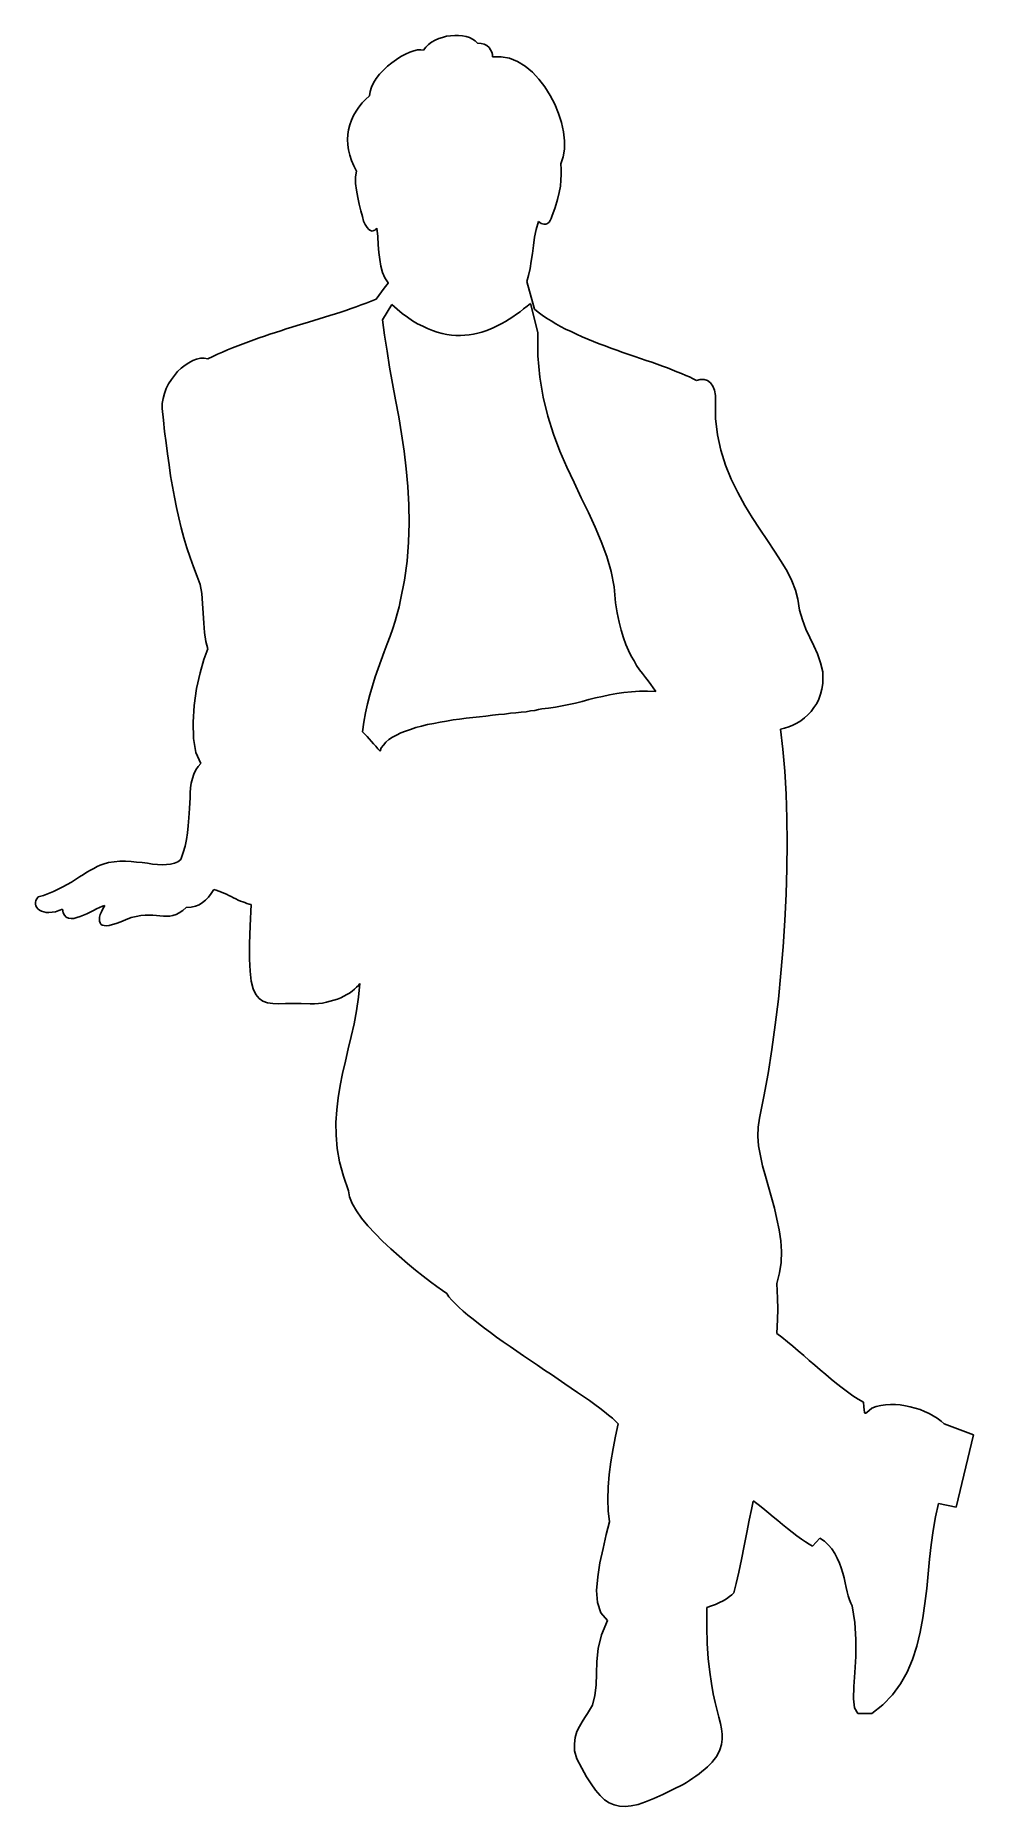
# Model space of a CAD drawing. Header units: millimetres. Extents: x -1624.82 to -1623.9, y 1824.11 to 1825.86.
import ezdxf

# ---------------------------------------------------------------- set-up
doc = ezdxf.new("R2010")
doc.units = ezdxf.units.MM
doc.header["$LTSCALE"] = 10
doc.layers.add('Humanos', color=2, linetype='Continuous')

msp = doc.modelspace()

# ---------------------------------------------------------------- linework, layer by layer
at = {"layer": 'Humanos'}
for p, q in [((-1624.4381, 1825.8445), (-1624.4404, 1825.8417)), ((-1624.4354, 1825.847), (-1624.4381, 1825.8445)), ((-1624.4324, 1825.8493), (-1624.4354, 1825.847)), ((-1624.429, 1825.8513), (-1624.4324, 1825.8493)), ((-1624.4253, 1825.8529), (-1624.429, 1825.8513)), ((-1624.4215, 1825.8541), (-1624.4253, 1825.8529)), ((-1624.4176, 1825.8552), (-1624.4215, 1825.8541)), ((-1624.4137, 1825.8557), (-1624.4176, 1825.8552)), ((-1624.4096, 1825.8561), (-1624.4137, 1825.8557)), ((-1624.4057, 1825.8561), (-1624.4096, 1825.8561)), ((-1624.4019, 1825.8557), (-1624.4057, 1825.8561)), ((-1624.3984, 1825.855), (-1624.4019, 1825.8557)), ((-1624.395, 1825.8539), (-1624.3984, 1825.855)), ((-1624.392, 1825.8525), (-1624.395, 1825.8539)), ((-1624.3893, 1825.8506), (-1624.392, 1825.8525)), ((-1624.387, 1825.8484), (-1624.3893, 1825.8506)), ((-1624.3836, 1825.8482), (-1624.387, 1825.8484)), ((-1624.3806, 1825.8475), (-1624.3836, 1825.8482)), ((-1624.3781, 1825.8461), (-1624.3806, 1825.8475)), ((-1624.3758, 1825.8441), (-1624.3781, 1825.8461)), ((-1624.3742, 1825.8418), (-1624.3758, 1825.8441)), ((-1624.4716, 1825.8292), (-1624.4758, 1825.8256)), ((-1624.4671, 1825.8324), (-1624.4716, 1825.8292)), ((-1624.4627, 1825.8352), (-1624.4671, 1825.8324)), ((-1624.4582, 1825.8376), (-1624.4627, 1825.8352)), ((-1624.4539, 1825.8395), (-1624.4582, 1825.8376)), ((-1624.4498, 1825.8409), (-1624.4539, 1825.8395)), ((-1624.4463, 1825.8418), (-1624.4498, 1825.8409)), ((-1624.4431, 1825.842), (-1624.4463, 1825.8418)), ((-1624.4404, 1825.8417), (-1624.4431, 1825.842)), ((-1624.3729, 1825.8395), (-1624.3742, 1825.8418)), ((-1624.3724, 1825.8372), (-1624.3729, 1825.8395)), ((-1624.3724, 1825.8349), (-1624.3724, 1825.8372)), ((-1624.3638, 1825.8351), (-1624.3724, 1825.8349)), ((-1624.3555, 1825.8335), (-1624.3638, 1825.8351)), ((-1624.3476, 1825.8303), (-1624.3555, 1825.8335)), ((-1624.3401, 1825.8258), (-1624.3476, 1825.8303)), ((-1624.4895, 1825.8094), (-1624.4917, 1825.8051)), ((-1624.4869, 1825.8137), (-1624.4895, 1825.8094)), ((-1624.4837, 1825.818), (-1624.4869, 1825.8137)), ((-1624.4799, 1825.8219), (-1624.4837, 1825.818)), ((-1624.4758, 1825.8256), (-1624.4799, 1825.8219)), ((-1624.333, 1825.8199), (-1624.3401, 1825.8258)), ((-1624.3266, 1825.813), (-1624.333, 1825.8199)), ((-1624.3207, 1825.8053), (-1624.3266, 1825.813)), ((-1624.4974, 1825.793), (-1624.5009, 1825.7895)), ((-1624.4935, 1825.7966), (-1624.4974, 1825.793)), ((-1624.4929, 1825.8009), (-1624.4935, 1825.7966)), ((-1624.4917, 1825.8051), (-1624.4929, 1825.8009)), ((-1624.3154, 1825.797), (-1624.3207, 1825.8053)), ((-1624.3109, 1825.7882), (-1624.3154, 1825.797)), ((-1624.5093, 1825.777), (-1624.5113, 1825.7726)), ((-1624.5068, 1825.7813), (-1624.5093, 1825.777)), ((-1624.504, 1825.7854), (-1624.5068, 1825.7813)), ((-1624.5009, 1825.7895), (-1624.504, 1825.7854)), ((-1624.3072, 1825.7791), (-1624.3109, 1825.7882)), ((-1624.3044, 1825.7701), (-1624.3072, 1825.7791)), ((-1624.5148, 1825.7583), (-1624.5152, 1825.7533)), ((-1624.5141, 1825.7631), (-1624.5148, 1825.7583)), ((-1624.5129, 1825.7679), (-1624.5141, 1825.7631)), ((-1624.5113, 1825.7726), (-1624.5129, 1825.7679)), ((-1624.3024, 1825.761), (-1624.3044, 1825.7701)), ((-1624.3015, 1825.7523), (-1624.3024, 1825.761)), ((-1624.5152, 1825.7533), (-1624.5148, 1825.7483)), ((-1624.5148, 1825.7483), (-1624.5143, 1825.7432)), ((-1624.5143, 1825.7432), (-1624.513, 1825.738)), ((-1624.3026, 1825.7364), (-1624.3015, 1825.7439)), ((-1624.3015, 1825.7439), (-1624.3015, 1825.7523)), ((-1624.513, 1825.738), (-1624.5113, 1825.7327)), ((-1624.5113, 1825.7327), (-1624.5091, 1825.7275)), ((-1624.5091, 1825.7275), (-1624.5063, 1825.7222)), ((-1624.5063, 1825.7222), (-1624.5072, 1825.7166)), ((-1624.3049, 1825.7296), (-1624.3026, 1825.7364)), ((-1624.3047, 1825.7241), (-1624.3049, 1825.7296)), ((-1624.3047, 1825.7188), (-1624.3047, 1825.7241)), ((-1624.5072, 1825.7166), (-1624.5072, 1825.7102)), ((-1624.5072, 1825.7102), (-1624.5065, 1825.7035)), ((-1624.3065, 1825.7011), (-1624.3054, 1825.7074)), ((-1624.3054, 1825.7074), (-1624.3049, 1825.7133)), ((-1624.3049, 1825.7133), (-1624.3047, 1825.7188)), ((-1624.5065, 1825.7035), (-1624.5052, 1825.6963)), ((-1624.5052, 1825.6963), (-1624.5036, 1825.6896)), ((-1624.5036, 1825.6896), (-1624.502, 1825.6832)), ((-1624.3106, 1825.6864), (-1624.3083, 1825.6942)), ((-1624.3083, 1825.6942), (-1624.3065, 1825.7011)), ((-1624.502, 1825.6832), (-1624.5006, 1825.6775)), ((-1624.5006, 1825.6775), (-1624.4993, 1825.673)), ((-1624.4993, 1825.673), (-1624.4977, 1825.6695)), ((-1624.4977, 1825.6695), (-1624.4959, 1825.6668)), ((-1624.3293, 1825.6648), (-1624.3271, 1825.6725)), ((-1624.3271, 1825.6725), (-1624.3243, 1825.6707)), ((-1624.3243, 1825.6707), (-1624.3218, 1825.67)), ((-1624.3218, 1825.67), (-1624.3198, 1825.67)), ((-1624.3198, 1825.67), (-1624.3181, 1825.6707)), ((-1624.3181, 1825.6707), (-1624.3166, 1825.6719)), ((-1624.3166, 1825.6719), (-1624.3156, 1825.6736)), ((-1624.3156, 1825.6736), (-1624.3147, 1825.6755)), ((-1624.3147, 1825.6755), (-1624.314, 1825.6776)), ((-1624.314, 1825.6776), (-1624.3106, 1825.6864)), ((-1624.4959, 1825.6668), (-1624.4942, 1825.6648)), ((-1624.4942, 1825.6648), (-1624.4926, 1825.6638)), ((-1624.4926, 1825.6638), (-1624.4908, 1825.6632)), ((-1624.4908, 1825.6632), (-1624.4892, 1825.6636)), ((-1624.4892, 1825.6636), (-1624.4876, 1825.6645)), ((-1624.4876, 1825.6645), (-1624.4862, 1825.6661)), ((-1624.4862, 1825.6661), (-1624.4854, 1825.6577)), ((-1624.4854, 1825.6577), (-1624.4849, 1825.6497)), ((-1624.3321, 1825.649), (-1624.3309, 1825.657)), ((-1624.3309, 1825.657), (-1624.3293, 1825.6648)), ((-1624.4849, 1825.6497), (-1624.4844, 1825.6422)), ((-1624.4844, 1825.6422), (-1624.4835, 1825.6351)), ((-1624.4835, 1825.6351), (-1624.4824, 1825.6285)), ((-1624.3341, 1825.6335), (-1624.333, 1825.6411)), ((-1624.333, 1825.6411), (-1624.3321, 1825.649)), ((-1624.4824, 1825.6285), (-1624.4808, 1825.6224)), ((-1624.4808, 1825.6224), (-1624.4785, 1825.6171)), ((-1624.4785, 1825.6171), (-1624.4753, 1825.6121)), ((-1624.3385, 1825.6134), (-1624.3368, 1825.6194)), ((-1624.3368, 1825.6194), (-1624.3353, 1825.6262)), ((-1624.3353, 1825.6262), (-1624.3341, 1825.6335)), ((-1624.4792, 1825.6068), (-1624.487, 1825.5959)), ((-1624.4753, 1825.6119), (-1624.4792, 1825.6068)), ((-1624.4753, 1825.6121), (-1624.4753, 1825.6119)), ((-1624.3309, 1825.5861), (-1624.3385, 1825.6134)), ((-1624.5219, 1825.5833), (-1624.5271, 1825.5817)), ((-1624.5168, 1825.585), (-1624.5219, 1825.5833)), ((-1624.5116, 1825.5868), (-1624.5168, 1825.585)), ((-1624.5066, 1825.5886), (-1624.5116, 1825.5868)), ((-1624.5017, 1825.5904), (-1624.5066, 1825.5886)), ((-1624.4967, 1825.5922), (-1624.5017, 1825.5904)), ((-1624.4919, 1825.5939), (-1624.4967, 1825.5922)), ((-1624.487, 1825.5959), (-1624.4919, 1825.5939)), ((-1624.4717, 1825.5908), (-1624.4806, 1825.5757)), ((-1624.4664, 1825.5862), (-1624.4717, 1825.5908)), ((-1624.4612, 1825.5819), (-1624.4664, 1825.5862)), ((-1624.4562, 1825.5782), (-1624.4612, 1825.5819)), ((-1624.3451, 1825.5837), (-1624.3487, 1825.5812)), ((-1624.3417, 1825.5864), (-1624.3451, 1825.5837)), ((-1624.3383, 1825.5891), (-1624.3417, 1825.5864)), ((-1624.335, 1825.5919), (-1624.3383, 1825.5891)), ((-1624.3278, 1825.5631), (-1624.335, 1825.5919)), ((-1624.3273, 1825.5831), (-1624.3309, 1825.5861)), ((-1624.3234, 1825.5802), (-1624.3273, 1825.5831)), ((-1624.5809, 1825.5649), (-1624.5862, 1825.5631)), ((-1624.5756, 1825.5667), (-1624.5809, 1825.5649)), ((-1624.57, 1825.5683), (-1624.5756, 1825.5667)), ((-1624.5647, 1825.5701), (-1624.57, 1825.5683)), ((-1624.5592, 1825.5717), (-1624.5647, 1825.5701)), ((-1624.5538, 1825.5733), (-1624.5592, 1825.5717)), ((-1624.5485, 1825.5749), (-1624.5538, 1825.5733)), ((-1624.5431, 1825.5767), (-1624.5485, 1825.5749)), ((-1624.5378, 1825.5783), (-1624.5431, 1825.5767)), ((-1624.5325, 1825.5799), (-1624.5378, 1825.5783)), ((-1624.5271, 1825.5817), (-1624.5325, 1825.5799)), ((-1624.4806, 1825.5757), (-1624.4787, 1825.5604)), ((-1624.4511, 1825.5748), (-1624.4562, 1825.5782)), ((-1624.4461, 1825.5718), (-1624.4511, 1825.5748)), ((-1624.4411, 1825.5693), (-1624.4461, 1825.5718)), ((-1624.4363, 1825.567), (-1624.4411, 1825.5693)), ((-1624.4315, 1825.565), (-1624.4363, 1825.567)), ((-1624.4268, 1825.5634), (-1624.4315, 1825.565)), ((-1624.3788, 1825.5648), (-1624.3829, 1825.5636)), ((-1624.3748, 1825.5664), (-1624.3788, 1825.5648)), ((-1624.3709, 1825.568), (-1624.3748, 1825.5664)), ((-1624.367, 1825.57), (-1624.3709, 1825.568)), ((-1624.3633, 1825.572), (-1624.367, 1825.57)), ((-1624.3595, 1825.5741), (-1624.3633, 1825.572)), ((-1624.3558, 1825.5764), (-1624.3595, 1825.5741)), ((-1624.3522, 1825.5787), (-1624.3558, 1825.5764)), ((-1624.3487, 1825.5812), (-1624.3522, 1825.5787)), ((-1624.3191, 1825.5772), (-1624.3234, 1825.5802)), ((-1624.3147, 1825.5745), (-1624.3191, 1825.5772)), ((-1624.31, 1825.5717), (-1624.3147, 1825.5745)), ((-1624.3052, 1825.5692), (-1624.31, 1825.5717)), ((-1624.3003, 1825.5665), (-1624.3052, 1825.5692)), ((-1624.2949, 1825.564), (-1624.3003, 1825.5665)), ((-1624.6284, 1825.5482), (-1624.6334, 1825.546)), ((-1624.6233, 1825.5501), (-1624.6284, 1825.5482)), ((-1624.6181, 1825.5521), (-1624.6233, 1825.5501)), ((-1624.6129, 1825.5541), (-1624.6181, 1825.5521)), ((-1624.6076, 1825.556), (-1624.6129, 1825.5541)), ((-1624.6024, 1825.5578), (-1624.6076, 1825.556)), ((-1624.5971, 1825.5596), (-1624.6024, 1825.5578)), ((-1624.5918, 1825.5614), (-1624.5971, 1825.5596)), ((-1624.5862, 1825.5631), (-1624.5918, 1825.5614)), ((-1624.4787, 1825.5604), (-1624.4763, 1825.5449)), ((-1624.422, 1825.5622), (-1624.4268, 1825.5634)), ((-1624.4174, 1825.5613), (-1624.422, 1825.5622)), ((-1624.4129, 1825.5606), (-1624.4174, 1825.5613)), ((-1624.4085, 1825.5602), (-1624.4129, 1825.5606)), ((-1624.404, 1825.5602), (-1624.4085, 1825.5602)), ((-1624.3996, 1825.5604), (-1624.404, 1825.5602)), ((-1624.3953, 1825.5609), (-1624.3996, 1825.5604)), ((-1624.3912, 1825.5615), (-1624.3953, 1825.5609)), ((-1624.3869, 1825.5625), (-1624.3912, 1825.5615)), ((-1624.3829, 1825.5636), (-1624.3869, 1825.5625)), ((-1624.3277, 1825.5403), (-1624.3278, 1825.5631)), ((-1624.2896, 1825.5615), (-1624.2949, 1825.564)), ((-1624.2841, 1825.559), (-1624.2896, 1825.5615)), ((-1624.2785, 1825.5567), (-1624.2841, 1825.559)), ((-1624.2728, 1825.5544), (-1624.2785, 1825.5567)), ((-1624.2671, 1825.5521), (-1624.2728, 1825.5544)), ((-1624.2613, 1825.55), (-1624.2671, 1825.5521)), ((-1624.2556, 1825.5478), (-1624.2613, 1825.55)), ((-1624.2497, 1825.5457), (-1624.2556, 1825.5478)), ((-1624.6753, 1825.5311), (-1624.679, 1825.5281)), ((-1624.6715, 1825.5334), (-1624.6753, 1825.5311)), ((-1624.6676, 1825.5355), (-1624.6715, 1825.5334)), ((-1624.6639, 1825.5368), (-1624.6676, 1825.5355)), ((-1624.66, 1825.5377), (-1624.6639, 1825.5368)), ((-1624.6564, 1825.5377), (-1624.66, 1825.5377)), ((-1624.6528, 1825.5371), (-1624.6564, 1825.5377)), ((-1624.648, 1825.5395), (-1624.6528, 1825.5371)), ((-1624.6432, 1825.5418), (-1624.648, 1825.5395)), ((-1624.6384, 1825.5439), (-1624.6432, 1825.5418)), ((-1624.6334, 1825.546), (-1624.6384, 1825.5439)), ((-1624.4763, 1825.5449), (-1624.4737, 1825.529)), ((-1624.3257, 1825.5191), (-1624.3277, 1825.5403)), ((-1624.2438, 1825.5436), (-1624.2497, 1825.5457)), ((-1624.2379, 1825.5416), (-1624.2438, 1825.5436)), ((-1624.2322, 1825.5395), (-1624.2379, 1825.5416)), ((-1624.2265, 1825.5375), (-1624.2322, 1825.5395)), ((-1624.221, 1825.5357), (-1624.2265, 1825.5375)), ((-1624.2155, 1825.5338), (-1624.221, 1825.5357)), ((-1624.2101, 1825.5318), (-1624.2155, 1825.5338)), ((-1624.205, 1825.53), (-1624.2101, 1825.5318)), ((-1624.2, 1825.5282), (-1624.205, 1825.53)), ((-1624.6915, 1825.5126), (-1624.6938, 1825.5079)), ((-1624.6888, 1825.5168), (-1624.6915, 1825.5126)), ((-1624.6858, 1825.5209), (-1624.6888, 1825.5168)), ((-1624.6826, 1825.5247), (-1624.6858, 1825.5209)), ((-1624.679, 1825.5281), (-1624.6826, 1825.5247)), ((-1624.4737, 1825.529), (-1624.4708, 1825.513)), ((-1624.4708, 1825.513), (-1624.4678, 1825.4968)), ((-1624.3223, 1825.4993), (-1624.3257, 1825.5191)), ((-1624.1952, 1825.5263), (-1624.2, 1825.5282)), ((-1624.1906, 1825.5245), (-1624.1952, 1825.5263)), ((-1624.1861, 1825.5227), (-1624.1906, 1825.5245)), ((-1624.182, 1825.5209), (-1624.1861, 1825.5227)), ((-1624.1781, 1825.5193), (-1624.182, 1825.5209)), ((-1624.1745, 1825.5176), (-1624.1781, 1825.5193)), ((-1624.1713, 1825.5158), (-1624.1745, 1825.5176)), ((-1624.1676, 1825.5168), (-1624.1713, 1825.5158)), ((-1624.1639, 1825.5168), (-1624.1676, 1825.5168)), ((-1624.1605, 1825.5158), (-1624.1639, 1825.5168)), ((-1624.1576, 1825.5136), (-1624.1605, 1825.5158)), ((-1624.1553, 1825.5104), (-1624.1576, 1825.5136)), ((-1624.697, 1825.4981), (-1624.6977, 1825.4932)), ((-1624.6956, 1825.5031), (-1624.697, 1825.4981)), ((-1624.6938, 1825.5079), (-1624.6956, 1825.5031)), ((-1624.4678, 1825.4968), (-1624.4648, 1825.4801)), ((-1624.3179, 1825.4806), (-1624.3223, 1825.4993)), ((-1624.1535, 1825.5063), (-1624.1553, 1825.5104)), ((-1624.1526, 1825.5012), (-1624.1535, 1825.5063)), ((-1624.1526, 1825.4953), (-1624.1526, 1825.5012)), ((-1624.1525, 1825.4784), (-1624.1526, 1825.4953)), ((-1624.6977, 1825.4932), (-1624.6979, 1825.4882)), ((-1624.6979, 1825.4882), (-1624.6966, 1825.4768)), ((-1624.4648, 1825.4801), (-1624.4621, 1825.4633)), ((-1624.3123, 1825.463), (-1624.3179, 1825.4806)), ((-1624.1507, 1825.4624), (-1624.1525, 1825.4784)), ((-1624.6966, 1825.4768), (-1624.6954, 1825.4656)), ((-1624.6954, 1825.4656), (-1624.694, 1825.4545)), ((-1624.4621, 1825.4633), (-1624.4594, 1825.4462)), ((-1624.3061, 1825.4462), (-1624.3123, 1825.463)), ((-1624.1473, 1825.447), (-1624.1507, 1825.4624)), ((-1624.694, 1825.4545), (-1624.6925, 1825.4435)), ((-1624.6925, 1825.4435), (-1624.6911, 1825.4326)), ((-1624.4594, 1825.4462), (-1624.4573, 1825.4288)), ((-1624.2992, 1825.4304), (-1624.3061, 1825.4462)), ((-1624.1427, 1825.4324), (-1624.1473, 1825.447)), ((-1624.6911, 1825.4326), (-1624.6895, 1825.4219)), ((-1624.4573, 1825.4288), (-1624.4557, 1825.4112)), ((-1624.292, 1825.4151), (-1624.2992, 1825.4304)), ((-1624.1371, 1825.4186), (-1624.1427, 1825.4324)), ((-1624.6895, 1825.4219), (-1624.6877, 1825.4114)), ((-1624.6877, 1825.4114), (-1624.6858, 1825.4009)), ((-1624.4557, 1825.4112), (-1624.4548, 1825.3932)), ((-1624.2849, 1825.4003), (-1624.292, 1825.4151)), ((-1624.1307, 1825.4054), (-1624.1371, 1825.4186)), ((-1624.6858, 1825.4009), (-1624.6838, 1825.3906)), ((-1624.6838, 1825.3906), (-1624.6815, 1825.3804)), ((-1624.4548, 1825.3932), (-1624.4544, 1825.375)), ((-1624.2778, 1825.3857), (-1624.2849, 1825.4003)), ((-1624.1238, 1825.3927), (-1624.1307, 1825.4054)), ((-1624.1165, 1825.3806), (-1624.1238, 1825.3927)), ((-1624.6815, 1825.3804), (-1624.6792, 1825.3705)), ((-1624.4544, 1825.375), (-1624.455, 1825.3565)), ((-1624.2712, 1825.3713), (-1624.2778, 1825.3857)), ((-1624.109, 1825.3692), (-1624.1165, 1825.3806)), ((-1624.6792, 1825.3705), (-1624.6765, 1825.3607)), ((-1624.6765, 1825.3607), (-1624.6735, 1825.3509)), ((-1624.455, 1825.3565), (-1624.4566, 1825.3378)), ((-1624.2652, 1825.357), (-1624.2712, 1825.3713)), ((-1624.2598, 1825.3424), (-1624.2652, 1825.357)), ((-1624.1015, 1825.3582), (-1624.109, 1825.3692)), ((-1624.0946, 1825.3477), (-1624.1015, 1825.3582)), ((-1624.6735, 1825.3509), (-1624.6703, 1825.3414)), ((-1624.6703, 1825.3414), (-1624.6669, 1825.332)), ((-1624.4566, 1825.3378), (-1624.4591, 1825.3188)), ((-1624.2555, 1825.3276), (-1624.2598, 1825.3424)), ((-1624.088, 1825.3375), (-1624.0946, 1825.3477)), ((-1624.0821, 1825.3277), (-1624.088, 1825.3375)), ((-1624.6669, 1825.332), (-1624.6632, 1825.3227)), ((-1624.6632, 1825.3227), (-1624.6605, 1825.3146)), ((-1624.2525, 1825.3125), (-1624.2555, 1825.3276)), ((-1624.0773, 1825.3183), (-1624.0821, 1825.3277)), ((-1624.6605, 1825.3146), (-1624.6589, 1825.3057)), ((-1624.6589, 1825.3057), (-1624.658, 1825.296)), ((-1624.4591, 1825.3188), (-1624.463, 1825.2995)), ((-1624.2511, 1825.2967), (-1624.2525, 1825.3125)), ((-1624.0737, 1825.309), (-1624.0773, 1825.3183)), ((-1624.0714, 1825.3001), (-1624.0737, 1825.309)), ((-1624.658, 1825.296), (-1624.6573, 1825.2863)), ((-1624.6573, 1825.2863), (-1624.6568, 1825.2765)), ((-1624.4662, 1825.2858), (-1624.4683, 1825.2787)), ((-1624.4644, 1825.2928), (-1624.4662, 1825.2858)), ((-1624.463, 1825.2995), (-1624.4644, 1825.2928)), ((-1624.2495, 1825.2867), (-1624.2511, 1825.2967)), ((-1624.2477, 1825.2776), (-1624.2495, 1825.2867)), ((-1624.0698, 1825.2893), (-1624.0714, 1825.3001)), ((-1624.067, 1825.2797), (-1624.0698, 1825.2893)), ((-1624.6568, 1825.2765), (-1624.656, 1825.2672)), ((-1624.4706, 1825.2714), (-1624.4733, 1825.2639)), ((-1624.4683, 1825.2787), (-1624.4706, 1825.2714)), ((-1624.2456, 1825.2696), (-1624.2477, 1825.2776)), ((-1624.2433, 1825.2621), (-1624.2456, 1825.2696)), ((-1624.0636, 1825.2708), (-1624.067, 1825.2797)), ((-1624.0597, 1825.2624), (-1624.0636, 1825.2708)), ((-1624.6528, 1825.2512), (-1624.6568, 1825.2408)), ((-1624.656, 1825.2672), (-1624.6548, 1825.2586)), ((-1624.6548, 1825.2586), (-1624.6528, 1825.2512)), ((-1624.4762, 1825.2561), (-1624.4792, 1825.2482)), ((-1624.4733, 1825.2639), (-1624.4762, 1825.2561)), ((-1624.2409, 1825.2555), (-1624.2433, 1825.2621)), ((-1624.2384, 1825.2497), (-1624.2409, 1825.2555)), ((-1624.0558, 1825.2542), (-1624.0597, 1825.2624)), ((-1624.0522, 1825.2462), (-1624.0558, 1825.2542)), ((-1624.6568, 1825.2408), (-1624.6605, 1825.2275)), ((-1624.482, 1825.2402), (-1624.4851, 1825.2319)), ((-1624.4792, 1825.2482), (-1624.482, 1825.2402)), ((-1624.2358, 1825.2441), (-1624.2384, 1825.2497)), ((-1624.2329, 1825.2393), (-1624.2358, 1825.2441)), ((-1624.2303, 1825.2347), (-1624.2329, 1825.2393)), ((-1624.2274, 1825.2306), (-1624.2303, 1825.2347)), ((-1624.0492, 1825.2376), (-1624.0522, 1825.2462)), ((-1624.047, 1825.2287), (-1624.0492, 1825.2376)), ((-1624.6605, 1825.2275), (-1624.6639, 1825.212)), ((-1624.4879, 1825.2235), (-1624.4906, 1825.2149)), ((-1624.4851, 1825.2319), (-1624.4879, 1825.2235)), ((-1624.2246, 1825.2269), (-1624.2274, 1825.2306)), ((-1624.2217, 1825.2231), (-1624.2246, 1825.2269)), ((-1624.219, 1825.2197), (-1624.2217, 1825.2231)), ((-1624.2164, 1825.2162), (-1624.219, 1825.2197)), ((-1624.2139, 1825.2128), (-1624.2164, 1825.2162)), ((-1624.0477, 1825.2116), (-1624.047, 1825.217)), ((-1624.0467, 1825.2227), (-1624.047, 1825.2287)), ((-1624.047, 1825.217), (-1624.0467, 1825.2227)), ((-1624.6639, 1825.212), (-1624.6664, 1825.1954)), ((-1624.4933, 1825.206), (-1624.4956, 1825.1971)), ((-1624.4906, 1825.2149), (-1624.4933, 1825.206)), ((-1624.2972, 1825.1964), (-1624.2906, 1825.1978)), ((-1624.2906, 1825.1978), (-1624.284, 1825.1994)), ((-1624.284, 1825.1994), (-1624.2774, 1825.2012)), ((-1624.2774, 1825.2012), (-1624.2709, 1825.2028)), ((-1624.2709, 1825.2028), (-1624.2641, 1825.2044)), ((-1624.2641, 1825.2044), (-1624.2571, 1825.2059)), ((-1624.2571, 1825.2059), (-1624.25, 1825.2071)), ((-1624.25, 1825.2071), (-1624.2429, 1825.2082)), ((-1624.2429, 1825.2082), (-1624.2354, 1825.2089)), ((-1624.2354, 1825.2089), (-1624.2276, 1825.2094)), ((-1624.2276, 1825.2094), (-1624.2197, 1825.2096)), ((-1624.2197, 1825.2096), (-1624.2114, 1825.2092)), ((-1624.2114, 1825.2092), (-1624.2139, 1825.2128)), ((-1624.0529, 1825.1974), (-1624.0508, 1825.2017)), ((-1624.0508, 1825.2017), (-1624.049, 1825.2065)), ((-1624.049, 1825.2065), (-1624.0477, 1825.2116)), ((-1624.6664, 1825.1954), (-1624.6674, 1825.1789)), ((-1624.4975, 1825.1881), (-1624.4991, 1825.1788)), ((-1624.4956, 1825.1971), (-1624.4975, 1825.1881)), ((-1624.4176, 1825.18), (-1624.4112, 1825.1811)), ((-1624.4112, 1825.1811), (-1624.4048, 1825.182)), ((-1624.4048, 1825.182), (-1624.3982, 1825.1829)), ((-1624.3982, 1825.1829), (-1624.3916, 1825.1836)), ((-1624.3916, 1825.1836), (-1624.3852, 1825.1843)), ((-1624.3852, 1825.1843), (-1624.3788, 1825.185)), ((-1624.3788, 1825.185), (-1624.3725, 1825.1857)), ((-1624.3725, 1825.1857), (-1624.3663, 1825.1864)), ((-1624.3663, 1825.1864), (-1624.3604, 1825.187)), ((-1624.3604, 1825.187), (-1624.3547, 1825.1877)), ((-1624.3547, 1825.1877), (-1624.3492, 1825.1882)), ((-1624.3492, 1825.1882), (-1624.344, 1825.1888)), ((-1624.344, 1825.1888), (-1624.3392, 1825.1893)), ((-1624.3392, 1825.1893), (-1624.3348, 1825.19)), ((-1624.3348, 1825.19), (-1624.3307, 1825.1905)), ((-1624.3307, 1825.1905), (-1624.3271, 1825.1913)), ((-1624.3271, 1825.1913), (-1624.3239, 1825.192)), ((-1624.3239, 1825.192), (-1624.3171, 1825.1927)), ((-1624.3171, 1825.1927), (-1624.3104, 1825.1937)), ((-1624.3104, 1825.1937), (-1624.3038, 1825.195)), ((-1624.3038, 1825.195), (-1624.2972, 1825.1964)), ((-1624.0725, 1825.178), (-1624.0686, 1825.1803)), ((-1624.0686, 1825.1803), (-1624.065, 1825.1831)), ((-1624.065, 1825.1831), (-1624.0616, 1825.1862)), ((-1624.0616, 1825.1862), (-1624.0584, 1825.1896)), ((-1624.0584, 1825.1896), (-1624.0556, 1825.1933)), ((-1624.0556, 1825.1933), (-1624.0529, 1825.1974)), ((-1624.6674, 1825.1789), (-1624.6671, 1825.163)), ((-1624.6671, 1825.163), (-1624.6646, 1825.1491)), ((-1624.4991, 1825.1788), (-1624.5004, 1825.1694)), ((-1624.5004, 1825.1694), (-1624.4982, 1825.167)), ((-1624.4982, 1825.167), (-1624.4959, 1825.1647)), ((-1624.4959, 1825.1647), (-1624.4938, 1825.1624)), ((-1624.4746, 1825.1617), (-1624.471, 1825.164)), ((-1624.471, 1825.164), (-1624.4671, 1825.1661)), ((-1624.4671, 1825.1661), (-1624.4628, 1825.1683)), ((-1624.4628, 1825.1683), (-1624.4582, 1825.1702)), ((-1624.4582, 1825.1702), (-1624.4532, 1825.1718)), ((-1624.4532, 1825.1718), (-1624.4478, 1825.1736)), ((-1624.4478, 1825.1736), (-1624.4422, 1825.1751)), ((-1624.4422, 1825.1751), (-1624.4363, 1825.1765)), ((-1624.4363, 1825.1765), (-1624.4302, 1825.1777)), ((-1624.4302, 1825.1777), (-1624.424, 1825.179)), ((-1624.424, 1825.179), (-1624.4176, 1825.18)), ((-1624.0887, 1825.1721), (-1624.0846, 1825.173)), ((-1624.0862, 1825.1522), (-1624.0887, 1825.1721)), ((-1624.0846, 1825.173), (-1624.0805, 1825.1744)), ((-1624.0805, 1825.1744), (-1624.0764, 1825.176)), ((-1624.0764, 1825.176), (-1624.0725, 1825.178)), ((-1624.6646, 1825.1491), (-1624.6598, 1825.1383)), ((-1624.4938, 1825.1624), (-1624.4917, 1825.1599)), ((-1624.4917, 1825.1599), (-1624.4895, 1825.1576)), ((-1624.4895, 1825.1576), (-1624.4874, 1825.1553)), ((-1624.4874, 1825.1553), (-1624.4852, 1825.1528)), ((-1624.4852, 1825.1528), (-1624.4831, 1825.1505)), ((-1624.4831, 1825.1505), (-1624.4819, 1825.1535)), ((-1624.4819, 1825.1535), (-1624.4799, 1825.1564)), ((-1624.4799, 1825.1564), (-1624.4774, 1825.1592)), ((-1624.4774, 1825.1592), (-1624.4746, 1825.1617)), ((-1624.0843, 1825.1306), (-1624.0862, 1825.1522)), ((-1624.6646, 1825.1319), (-1624.6665, 1825.1278)), ((-1624.6625, 1825.1352), (-1624.6646, 1825.1319)), ((-1624.6598, 1825.1383), (-1624.6625, 1825.1352)), ((-1624.083, 1825.108), (-1624.0843, 1825.1306)), ((-1624.6699, 1825.1142), (-1624.6703, 1825.1094)), ((-1624.6692, 1825.1189), (-1624.6699, 1825.1142)), ((-1624.6681, 1825.1235), (-1624.6692, 1825.1189)), ((-1624.6665, 1825.1278), (-1624.6681, 1825.1235)), ((-1624.6708, 1825.0939), (-1624.6715, 1825.0847)), ((-1624.6701, 1825.1046), (-1624.6708, 1825.0939)), ((-1624.6703, 1825.1094), (-1624.6701, 1825.1046)), ((-1624.0823, 1825.0843), (-1624.083, 1825.108)), ((-1624.6722, 1825.0767), (-1624.673, 1825.0697)), ((-1624.6715, 1825.0847), (-1624.6722, 1825.0767)), ((-1624.0819, 1825.0599), (-1624.0823, 1825.0843)), ((-1624.6738, 1825.0631), (-1624.6753, 1825.0567)), ((-1624.673, 1825.0697), (-1624.6738, 1825.0631)), ((-1624.0823, 1825.0348), (-1624.0819, 1825.0599)), ((-1624.7451, 1825.0414), (-1624.7506, 1825.0405)), ((-1624.7394, 1825.0419), (-1624.7451, 1825.0414)), ((-1624.7339, 1825.0419), (-1624.7394, 1825.0419)), ((-1624.7283, 1825.0416), (-1624.7339, 1825.0419)), ((-1624.723, 1825.041), (-1624.7283, 1825.0416)), ((-1624.7177, 1825.0405), (-1624.723, 1825.041)), ((-1624.6824, 1825.0414), (-1624.6858, 1825.04)), ((-1624.6794, 1825.0437), (-1624.6824, 1825.0414)), ((-1624.677, 1825.0505), (-1624.6794, 1825.0437)), ((-1624.6753, 1825.0567), (-1624.677, 1825.0505)), ((-1624.7832, 1825.0238), (-1624.7873, 1825.0213)), ((-1624.7793, 1825.0263), (-1624.7832, 1825.0238)), ((-1624.7755, 1825.0286), (-1624.7793, 1825.0263)), ((-1624.772, 1825.0309), (-1624.7755, 1825.0286)), ((-1624.7686, 1825.033), (-1624.772, 1825.0309)), ((-1624.7652, 1825.0348), (-1624.7686, 1825.033)), ((-1624.762, 1825.0366), (-1624.7652, 1825.0348)), ((-1624.759, 1825.038), (-1624.762, 1825.0366)), ((-1624.7561, 1825.0391), (-1624.759, 1825.038)), ((-1624.7506, 1825.0405), (-1624.7561, 1825.0391)), ((-1624.7123, 1825.0398), (-1624.7177, 1825.0405)), ((-1624.7073, 1825.0391), (-1624.7123, 1825.0398)), ((-1624.7025, 1825.0387), (-1624.7073, 1825.0391)), ((-1624.6979, 1825.0384), (-1624.7025, 1825.0387)), ((-1624.6936, 1825.0386), (-1624.6979, 1825.0384)), ((-1624.6895, 1825.0389), (-1624.6936, 1825.0386)), ((-1624.6858, 1825.04), (-1624.6895, 1825.0389)), ((-1624.083, 1825.0092), (-1624.0823, 1825.0348)), ((-1624.82, 1825.0067), (-1624.8215, 1825.0049)), ((-1624.8149, 1825.0081), (-1624.82, 1825.0067)), ((-1624.8099, 1825.0099), (-1624.8149, 1825.0081)), ((-1624.8049, 1825.012), (-1624.8099, 1825.0099)), ((-1624.8003, 1825.0142), (-1624.8049, 1825.012)), ((-1624.7958, 1825.0165), (-1624.8003, 1825.0142)), ((-1624.7914, 1825.0188), (-1624.7958, 1825.0165)), ((-1624.7873, 1825.0213), (-1624.7914, 1825.0188)), ((-1624.655, 1825.0035), (-1624.6521, 1825.0065)), ((-1624.6521, 1825.0065), (-1624.6495, 1825.0101)), ((-1624.6495, 1825.0101), (-1624.647, 1825.014)), ((-1624.647, 1825.014), (-1624.6445, 1825.0133)), ((-1624.6445, 1825.0133), (-1624.642, 1825.0124)), ((-1624.642, 1825.0124), (-1624.6395, 1825.0113)), ((-1624.6395, 1825.0113), (-1624.637, 1825.0104)), ((-1624.637, 1825.0104), (-1624.6345, 1825.0092)), ((-1624.6345, 1825.0092), (-1624.6322, 1825.0081)), ((-1624.6322, 1825.0081), (-1624.6299, 1825.007)), ((-1624.6299, 1825.007), (-1624.6275, 1825.0058)), ((-1624.6275, 1825.0058), (-1624.6252, 1825.0047)), ((-1624.0843, 1824.9834), (-1624.083, 1825.0092)), ((-1624.8224, 1825.0031), (-1624.8227, 1825.0013)), ((-1624.8227, 1825.0013), (-1624.8227, 1824.9996)), ((-1624.8227, 1824.9996), (-1624.8222, 1824.9979)), ((-1624.8215, 1825.0049), (-1624.8224, 1825.0031)), ((-1624.8222, 1824.9979), (-1624.8215, 1824.9963)), ((-1624.8215, 1824.9963), (-1624.8202, 1824.9949)), ((-1624.8202, 1824.9949), (-1624.8186, 1824.9937)), ((-1624.8186, 1824.9937), (-1624.8168, 1824.9926)), ((-1624.8168, 1824.9926), (-1624.8145, 1824.9919)), ((-1624.8145, 1824.9919), (-1624.812, 1824.9914)), ((-1624.812, 1824.9914), (-1624.8094, 1824.9912)), ((-1624.8094, 1824.9912), (-1624.8063, 1824.9915)), ((-1624.8063, 1824.9915), (-1624.8031, 1824.9921)), ((-1624.8031, 1824.9921), (-1624.7997, 1824.9931)), ((-1624.7997, 1824.9931), (-1624.7962, 1824.9946)), ((-1624.7962, 1824.9946), (-1624.7955, 1824.991)), ((-1624.7955, 1824.991), (-1624.794, 1824.9885)), ((-1624.794, 1824.9885), (-1624.7923, 1824.9867)), ((-1624.7787, 1824.9873), (-1624.7755, 1824.9885)), ((-1624.7755, 1824.9885), (-1624.7721, 1824.9901)), ((-1624.7721, 1824.9901), (-1624.7688, 1824.9917)), ((-1624.7688, 1824.9917), (-1624.7656, 1824.9933)), ((-1624.7656, 1824.9933), (-1624.7625, 1824.9949)), ((-1624.7625, 1824.9949), (-1624.7595, 1824.9963)), ((-1624.7595, 1824.9963), (-1624.7568, 1824.9974)), ((-1624.7588, 1824.9892), (-1624.7595, 1824.9867)), ((-1624.7577, 1824.9921), (-1624.7588, 1824.9892)), ((-1624.7563, 1824.9949), (-1624.7577, 1824.9921)), ((-1624.7568, 1824.9974), (-1624.7545, 1824.9981)), ((-1624.7545, 1824.9981), (-1624.7563, 1824.9949)), ((-1624.7235, 1824.9875), (-1624.7189, 1824.9883)), ((-1624.7189, 1824.9883), (-1624.7146, 1824.9887)), ((-1624.7146, 1824.9887), (-1624.7107, 1824.9887)), ((-1624.7107, 1824.9887), (-1624.707, 1824.9885)), ((-1624.707, 1824.9885), (-1624.7034, 1824.9882)), ((-1624.7034, 1824.9882), (-1624.7, 1824.988)), ((-1624.6904, 1824.9878), (-1624.6874, 1824.9883)), ((-1624.6874, 1824.9883), (-1624.6842, 1824.9894)), ((-1624.6842, 1824.9894), (-1624.681, 1824.991)), ((-1624.681, 1824.991), (-1624.6776, 1824.9933)), ((-1624.6776, 1824.9933), (-1624.6742, 1824.9963)), ((-1624.6742, 1824.9963), (-1624.6694, 1824.9967)), ((-1624.6694, 1824.9967), (-1624.6651, 1824.9976)), ((-1624.6651, 1824.9976), (-1624.6614, 1824.999)), ((-1624.6614, 1824.999), (-1624.658, 1825.001)), ((-1624.658, 1825.001), (-1624.655, 1825.0035)), ((-1624.6252, 1825.0047), (-1624.6229, 1825.0036)), ((-1624.6229, 1825.0036), (-1624.6208, 1825.0026)), ((-1624.6208, 1825.0026), (-1624.6185, 1825.0017)), ((-1624.6185, 1825.0017), (-1624.6163, 1825.001)), ((-1624.6163, 1825.001), (-1624.6144, 1825.0003)), ((-1624.6144, 1825.0003), (-1624.6122, 1824.9996)), ((-1624.6122, 1824.9996), (-1624.6103, 1824.9992)), ((-1624.6103, 1824.9992), (-1624.6113, 1824.9782)), ((-1624.7923, 1824.9867), (-1624.7901, 1824.9857)), ((-1624.7901, 1824.9857), (-1624.7876, 1824.9853)), ((-1624.7876, 1824.9853), (-1624.785, 1824.9855)), ((-1624.785, 1824.9855), (-1624.7819, 1824.9862)), ((-1624.7819, 1824.9862), (-1624.7787, 1824.9873)), ((-1624.7595, 1824.9867), (-1624.7597, 1824.9846)), ((-1624.7597, 1824.9846), (-1624.7597, 1824.9826)), ((-1624.7597, 1824.9826), (-1624.7591, 1824.981)), ((-1624.7591, 1824.981), (-1624.7583, 1824.9798)), ((-1624.7583, 1824.9798), (-1624.757, 1824.9789)), ((-1624.757, 1824.9789), (-1624.755, 1824.9784)), ((-1624.755, 1824.9784), (-1624.7529, 1824.9782)), ((-1624.7529, 1824.9782), (-1624.7501, 1824.9785)), ((-1624.7501, 1824.9785), (-1624.7469, 1824.9793)), ((-1624.7469, 1824.9793), (-1624.7431, 1824.9805)), ((-1624.7431, 1824.9805), (-1624.7387, 1824.9821)), ((-1624.7387, 1824.9821), (-1624.7339, 1824.9842)), ((-1624.7339, 1824.9842), (-1624.7285, 1824.9862)), ((-1624.7285, 1824.9862), (-1624.7235, 1824.9875)), ((-1624.7, 1824.988), (-1624.6966, 1824.9876)), ((-1624.6966, 1824.9876), (-1624.6936, 1824.9876)), ((-1624.6936, 1824.9876), (-1624.6904, 1824.9878)), ((-1624.6113, 1824.9782), (-1624.6119, 1824.9604)), ((-1624.086, 1824.9574), (-1624.0843, 1824.9834)), ((-1624.6119, 1824.9604), (-1624.6119, 1824.9454)), ((-1624.0882, 1824.9314), (-1624.086, 1824.9574)), ((-1624.6119, 1824.9454), (-1624.6113, 1824.9333)), ((-1624.6113, 1824.9333), (-1624.6101, 1824.9235)), ((-1624.6101, 1824.9235), (-1624.6081, 1824.916)), ((-1624.5063, 1824.9175), (-1624.5045, 1824.9194)), ((-1624.5031, 1824.9214), (-1624.5045, 1824.9077)), ((-1624.5045, 1824.9194), (-1624.5031, 1824.9214)), ((-1624.0907, 1824.9059), (-1624.0882, 1824.9314)), ((-1624.6081, 1824.916), (-1624.6056, 1824.9103)), ((-1624.6056, 1824.9103), (-1624.6024, 1824.9064)), ((-1624.6024, 1824.9064), (-1624.5987, 1824.9038)), ((-1624.5987, 1824.9038), (-1624.5941, 1824.9022)), ((-1624.5941, 1824.9022), (-1624.5889, 1824.9014)), ((-1624.5889, 1824.9014), (-1624.583, 1824.9013)), ((-1624.583, 1824.9013), (-1624.5763, 1824.9014)), ((-1624.5763, 1824.9014), (-1624.569, 1824.9016)), ((-1624.569, 1824.9016), (-1624.5608, 1824.9016)), ((-1624.5608, 1824.9016), (-1624.5519, 1824.9011)), ((-1624.5519, 1824.9011), (-1624.5478, 1824.9013)), ((-1624.5478, 1824.9013), (-1624.5437, 1824.9014)), ((-1624.5437, 1824.9014), (-1624.5398, 1824.902)), ((-1624.5398, 1824.902), (-1624.536, 1824.9029)), ((-1624.536, 1824.9029), (-1624.5323, 1824.9038)), ((-1624.5323, 1824.9038), (-1624.5287, 1824.9048)), ((-1624.5287, 1824.9048), (-1624.5252, 1824.9059)), ((-1624.5252, 1824.9059), (-1624.5219, 1824.9073)), ((-1624.5219, 1824.9073), (-1624.5187, 1824.9087)), ((-1624.5187, 1824.9087), (-1624.5159, 1824.9103)), ((-1624.5159, 1824.9103), (-1624.5132, 1824.9119)), ((-1624.5132, 1824.9119), (-1624.5107, 1824.9137)), ((-1624.5107, 1824.9137), (-1624.5084, 1824.9157)), ((-1624.5084, 1824.9157), (-1624.5063, 1824.9175)), ((-1624.5045, 1824.9077), (-1624.5065, 1824.8943)), ((-1624.0937, 1824.8806), (-1624.0907, 1824.9059)), ((-1624.5065, 1824.8943), (-1624.5088, 1824.8815)), ((-1624.5116, 1824.869), (-1624.5145, 1824.8567)), ((-1624.5088, 1824.8815), (-1624.5116, 1824.869)), ((-1624.0971, 1824.8562), (-1624.0937, 1824.8806)), ((-1624.5145, 1824.8567), (-1624.5173, 1824.8446)), ((-1624.1008, 1824.8325), (-1624.0971, 1824.8562)), ((-1624.52, 1824.8327), (-1624.5225, 1824.8208)), ((-1624.5173, 1824.8446), (-1624.52, 1824.8327)), ((-1624.1049, 1824.8099), (-1624.1008, 1824.8325)), ((-1624.5225, 1824.8208), (-1624.5244, 1824.8087)), ((-1624.5259, 1824.7966), (-1624.5266, 1824.7843)), ((-1624.5244, 1824.8087), (-1624.5259, 1824.7966)), ((-1624.1094, 1824.7884), (-1624.1049, 1824.8099)), ((-1624.5266, 1824.7843), (-1624.5264, 1824.7716)), ((-1624.1108, 1824.7707), (-1624.1106, 1824.7796)), ((-1624.1106, 1824.7796), (-1624.1094, 1824.7884)), ((-1624.5264, 1824.7716), (-1624.5253, 1824.7586)), ((-1624.1101, 1824.7613), (-1624.1108, 1824.7707)), ((-1624.1083, 1824.7515), (-1624.1101, 1824.7613)), ((-1624.5253, 1824.7586), (-1624.523, 1824.7453)), ((-1624.523, 1824.7453), (-1624.5193, 1824.7314)), ((-1624.1062, 1824.7415), (-1624.1083, 1824.7515)), ((-1624.5193, 1824.7314), (-1624.5143, 1824.717)), ((-1624.1035, 1824.7314), (-1624.1062, 1824.7415)), ((-1624.1005, 1824.7209), (-1624.1035, 1824.7314)), ((-1624.5143, 1824.717), (-1624.5132, 1824.7109)), ((-1624.5132, 1824.7109), (-1624.5106, 1824.7043)), ((-1624.0976, 1824.7104), (-1624.1005, 1824.7209)), ((-1624.0946, 1824.6997), (-1624.0976, 1824.7104)), ((-1624.5106, 1824.7043), (-1624.5065, 1824.6972)), ((-1624.5065, 1824.6972), (-1624.5013, 1824.6899)), ((-1624.0921, 1824.689), (-1624.0946, 1824.6997)), ((-1624.5013, 1824.6899), (-1624.4951, 1824.6824)), ((-1624.4951, 1824.6824), (-1624.4881, 1824.6748)), ((-1624.4881, 1824.6748), (-1624.4806, 1824.6671)), ((-1624.09, 1824.6783), (-1624.0921, 1824.689)), ((-1624.0884, 1824.6675), (-1624.09, 1824.6783)), ((-1624.4806, 1824.6671), (-1624.4726, 1824.6596)), ((-1624.4726, 1824.6596), (-1624.4644, 1824.6523)), ((-1624.0876, 1824.6569), (-1624.0884, 1824.6675)), ((-1624.088, 1824.6463), (-1624.0876, 1824.6569)), ((-1624.4644, 1824.6523), (-1624.4562, 1824.6452)), ((-1624.4562, 1824.6452), (-1624.4482, 1824.6386)), ((-1624.0894, 1824.6359), (-1624.088, 1824.6463)), ((-1624.4482, 1824.6386), (-1624.4406, 1824.6326)), ((-1624.4406, 1824.6326), (-1624.4335, 1824.6272)), ((-1624.4335, 1824.6272), (-1624.4272, 1824.6224)), ((-1624.4272, 1824.6224), (-1624.4217, 1824.6185)), ((-1624.0923, 1824.6256), (-1624.0894, 1824.6359)), ((-1624.0916, 1824.611), (-1624.0923, 1824.6256)), ((-1624.4217, 1824.6185), (-1624.4174, 1824.6155)), ((-1624.4174, 1824.6155), (-1624.4153, 1824.6124)), ((-1624.4153, 1824.6124), (-1624.4124, 1824.6092)), ((-1624.4124, 1824.6092), (-1624.4092, 1824.6057)), ((-1624.4092, 1824.6057), (-1624.4055, 1824.6021)), ((-1624.0912, 1824.6003), (-1624.0916, 1824.611)), ((-1624.4055, 1824.6021), (-1624.4012, 1824.5982)), ((-1624.4012, 1824.5982), (-1624.3966, 1824.5943)), ((-1624.3966, 1824.5943), (-1624.3914, 1824.5902)), ((-1624.3914, 1824.5902), (-1624.3861, 1824.5859)), ((-1624.0923, 1824.5763), (-1624.0914, 1824.59)), ((-1624.0914, 1824.59), (-1624.0912, 1824.6003)), ((-1624.3861, 1824.5859), (-1624.3804, 1824.5816)), ((-1624.3804, 1824.5816), (-1624.3743, 1824.5772)), ((-1624.3743, 1824.5772), (-1624.3683, 1824.5727)), ((-1624.3683, 1824.5727), (-1624.3617, 1824.5681)), ((-1624.0871, 1824.5724), (-1624.0923, 1824.5763)), ((-1624.0818, 1824.5681), (-1624.0871, 1824.5724)), ((-1624.3617, 1824.5681), (-1624.3551, 1824.5635)), ((-1624.3551, 1824.5635), (-1624.3485, 1824.5588)), ((-1624.3485, 1824.5588), (-1624.3417, 1824.5542)), ((-1624.3417, 1824.5542), (-1624.3348, 1824.5496)), ((-1624.0764, 1824.5636), (-1624.0818, 1824.5681)), ((-1624.0711, 1824.559), (-1624.0764, 1824.5636)), ((-1624.0657, 1824.5544), (-1624.0711, 1824.559)), ((-1624.0602, 1824.5497), (-1624.0657, 1824.5544)), ((-1624.3348, 1824.5496), (-1624.3279, 1824.5448)), ((-1624.3279, 1824.5448), (-1624.3211, 1824.5401)), ((-1624.3211, 1824.5401), (-1624.3143, 1824.5357)), ((-1624.3143, 1824.5357), (-1624.3076, 1824.531)), ((-1624.0549, 1824.5449), (-1624.0602, 1824.5497)), ((-1624.0495, 1824.5403), (-1624.0549, 1824.5449)), ((-1624.044, 1824.5357), (-1624.0495, 1824.5403)), ((-1624.0387, 1824.531), (-1624.044, 1824.5357)), ((-1624.3076, 1824.531), (-1624.301, 1824.5266)), ((-1624.301, 1824.5266), (-1624.2947, 1824.5223)), ((-1624.2947, 1824.5223), (-1624.2885, 1824.518)), ((-1624.2885, 1824.518), (-1624.2826, 1824.514)), ((-1624.0333, 1824.5268), (-1624.0387, 1824.531)), ((-1624.0278, 1824.5225), (-1624.0333, 1824.5268)), ((-1624.0225, 1824.5186), (-1624.0278, 1824.5225)), ((-1624.0173, 1824.5148), (-1624.0225, 1824.5186)), ((-1624.2826, 1824.514), (-1624.2769, 1824.51)), ((-1624.2769, 1824.51), (-1624.2716, 1824.5061)), ((-1624.2716, 1824.5061), (-1624.2666, 1824.5024)), ((-1624.2666, 1824.5024), (-1624.262, 1824.499)), ((-1624.012, 1824.5115), (-1624.0173, 1824.5148)), ((-1624.0068, 1824.5084), (-1624.012, 1824.5115)), ((-1624.0064, 1824.504), (-1624.0068, 1824.5084)), ((-1624.0061, 1824.5008), (-1624.0064, 1824.504)), ((-1624.0057, 1824.4986), (-1624.0061, 1824.5008)), ((-1624.0013, 1824.5002), (-1624.0032, 1824.4986)), ((-1623.9986, 1824.5026), (-1624.0013, 1824.5002)), ((-1623.9943, 1824.5042), (-1623.9986, 1824.5026)), ((-1623.9897, 1824.5052), (-1623.9943, 1824.5042)), ((-1623.9851, 1824.5059), (-1623.9897, 1824.5052)), ((-1623.9803, 1824.5063), (-1623.9851, 1824.5059)), ((-1623.9753, 1824.5061), (-1623.9803, 1824.5063)), ((-1623.9705, 1824.5058), (-1623.9753, 1824.5061)), ((-1623.9655, 1824.505), (-1623.9705, 1824.5058)), ((-1623.9607, 1824.504), (-1623.9655, 1824.505)), ((-1623.9559, 1824.5027), (-1623.9607, 1824.504)), ((-1623.9511, 1824.5011), (-1623.9559, 1824.5027)), ((-1623.9466, 1824.4992), (-1623.9511, 1824.5011)), ((-1623.9422, 1824.4972), (-1623.9466, 1824.4992)), ((-1624.262, 1824.499), (-1624.2579, 1824.4958)), ((-1624.2579, 1824.4958), (-1624.2541, 1824.4926)), ((-1624.2541, 1824.4926), (-1624.2511, 1824.4899)), ((-1624.2511, 1824.4899), (-1624.2484, 1824.4872)), ((-1624.2484, 1824.4872), (-1624.2511, 1824.4751)), ((-1624.0054, 1824.4977), (-1624.0057, 1824.4986)), ((-1624.0045, 1824.4977), (-1624.0054, 1824.4977)), ((-1624.0032, 1824.4986), (-1624.0045, 1824.4977)), ((-1623.9381, 1824.4949), (-1623.9422, 1824.4972)), ((-1623.9341, 1824.4926), (-1623.9381, 1824.4949)), ((-1623.9304, 1824.4899), (-1623.9341, 1824.4926)), ((-1623.9272, 1824.4872), (-1623.9304, 1824.4899)), ((-1623.8983, 1824.4762), (-1623.9272, 1824.4872)), ((-1624.2511, 1824.4751), (-1624.2536, 1824.4627)), ((-1623.9156, 1824.4048), (-1623.8983, 1824.4762)), ((-1624.2557, 1824.4498), (-1624.2573, 1824.4372)), ((-1624.2536, 1824.4627), (-1624.2557, 1824.4498)), ((-1624.2573, 1824.4372), (-1624.2584, 1824.4247)), ((-1624.2584, 1824.4247), (-1624.2588, 1824.4126)), ((-1624.2588, 1824.4126), (-1624.2584, 1824.4012)), ((-1624.2584, 1824.4012), (-1624.2572, 1824.3906)), ((-1624.1193, 1824.392), (-1624.1172, 1824.4027)), ((-1624.1172, 1824.4027), (-1624.1156, 1824.411)), ((-1624.1156, 1824.411), (-1624.1147, 1824.4107)), ((-1624.1147, 1824.4107), (-1624.1131, 1824.4094)), ((-1624.1131, 1824.4094), (-1624.1106, 1824.4076)), ((-1624.1106, 1824.4076), (-1624.1076, 1824.4052)), ((-1624.1076, 1824.4052), (-1624.104, 1824.4023)), ((-1624.104, 1824.4023), (-1624.1001, 1824.3991)), ((-1624.1001, 1824.3991), (-1624.0958, 1824.3955)), ((-1624.0958, 1824.3955), (-1624.0912, 1824.3918)), ((-1623.9382, 1824.382), (-1623.9359, 1824.3954)), ((-1623.9359, 1824.3954), (-1623.9329, 1824.4084)), ((-1623.9329, 1824.4084), (-1623.9156, 1824.4048)), ((-1624.2602, 1824.3779), (-1624.2634, 1824.3642)), ((-1624.2572, 1824.3906), (-1624.2602, 1824.3779)), ((-1624.1243, 1824.3667), (-1624.1217, 1824.3799)), ((-1624.1217, 1824.3799), (-1624.1193, 1824.392)), ((-1624.0912, 1824.3918), (-1624.0866, 1824.3879)), ((-1624.0866, 1824.3879), (-1624.0818, 1824.384)), ((-1624.0818, 1824.384), (-1624.0771, 1824.3802)), ((-1624.0771, 1824.3802), (-1624.0725, 1824.3768)), ((-1623.94, 1824.3679), (-1623.9382, 1824.382)), ((-1624.2634, 1824.3642), (-1624.2666, 1824.3499)), ((-1624.127, 1824.3535), (-1624.1243, 1824.3667)), ((-1624.0725, 1824.3768), (-1624.068, 1824.3735)), ((-1624.068, 1824.3735), (-1624.064, 1824.3706)), ((-1624.064, 1824.3706), (-1624.0604, 1824.3683)), ((-1624.0604, 1824.3683), (-1624.0572, 1824.3665)), ((-1624.0572, 1824.3665), (-1624.0499, 1824.3745)), ((-1624.0499, 1824.3745), (-1624.0453, 1824.3713)), ((-1624.0453, 1824.3713), (-1624.0413, 1824.3676)), ((-1624.0413, 1824.3676), (-1624.038, 1824.3637)), ((-1624.038, 1824.3637), (-1624.0349, 1824.3592)), ((-1623.9416, 1824.3537), (-1623.94, 1824.3679)), ((-1624.2666, 1824.3499), (-1624.2687, 1824.3361)), ((-1624.1297, 1824.3409), (-1624.127, 1824.3535)), ((-1624.0349, 1824.3592), (-1624.0326, 1824.3546)), ((-1624.0326, 1824.3546), (-1624.0305, 1824.3498)), ((-1624.0305, 1824.3498), (-1624.0287, 1824.345)), ((-1624.0287, 1824.345), (-1624.0273, 1824.34)), ((-1623.943, 1824.3393), (-1623.9416, 1824.3537)), ((-1624.2687, 1824.3361), (-1624.2698, 1824.3227)), ((-1624.1347, 1824.3206), (-1624.1323, 1824.3296)), ((-1624.1323, 1824.3296), (-1624.1297, 1824.3409)), ((-1624.0273, 1824.34), (-1624.026, 1824.3352)), ((-1624.026, 1824.3352), (-1624.0248, 1824.3304)), ((-1624.0248, 1824.3304), (-1624.0239, 1824.3257)), ((-1624.0239, 1824.3257), (-1624.0228, 1824.3213)), ((-1623.9463, 1824.3101), (-1623.9445, 1824.3247)), ((-1623.9445, 1824.3247), (-1623.943, 1824.3393)), ((-1624.2698, 1824.3227), (-1624.2689, 1824.3108)), ((-1624.2689, 1824.3108), (-1624.2655, 1824.3006)), ((-1624.161, 1824.3061), (-1624.1567, 1824.3076)), ((-1624.1567, 1824.3076), (-1624.1526, 1824.309)), ((-1624.1526, 1824.309), (-1624.1487, 1824.3108)), ((-1624.1487, 1824.3108), (-1624.1452, 1824.3127)), ((-1624.1452, 1824.3127), (-1624.1418, 1824.3147)), ((-1624.1418, 1824.3147), (-1624.1389, 1824.3167)), ((-1624.1389, 1824.3167), (-1624.1366, 1824.3186)), ((-1624.1366, 1824.3186), (-1624.1347, 1824.3206)), ((-1624.0228, 1824.3213), (-1624.0218, 1824.3174)), ((-1624.0218, 1824.3174), (-1624.0207, 1824.3136)), ((-1624.0207, 1824.3136), (-1624.0193, 1824.3104)), ((-1624.0193, 1824.3104), (-1624.0178, 1824.3077)), ((-1624.0178, 1824.3077), (-1624.0152, 1824.2912)), ((-1623.9484, 1824.2958), (-1623.9463, 1824.3101)), ((-1624.2655, 1824.3006), (-1624.2591, 1824.2931)), ((-1624.2591, 1824.2931), (-1624.265, 1824.2791)), ((-1624.1612, 1824.2871), (-1624.161, 1824.3061)), ((-1624.0152, 1824.2912), (-1624.0143, 1824.2744)), ((-1623.9509, 1824.2817), (-1623.9484, 1824.2958)), ((-1624.265, 1824.2791), (-1624.2682, 1824.2657)), ((-1624.1608, 1824.2704), (-1624.1612, 1824.2871)), ((-1624.0143, 1824.2744), (-1624.0145, 1824.2577)), ((-1623.9543, 1824.268), (-1623.9509, 1824.2817)), ((-1624.2682, 1824.2657), (-1624.2696, 1824.2529)), ((-1624.1598, 1824.2556), (-1624.1608, 1824.2704)), ((-1624.1583, 1824.2424), (-1624.1598, 1824.2556)), ((-1624.0145, 1824.2577), (-1624.0153, 1824.242)), ((-1623.9637, 1824.2424), (-1623.9585, 1824.2549)), ((-1623.9585, 1824.2549), (-1623.9543, 1824.268)), ((-1624.27, 1824.2408), (-1624.2703, 1824.2294)), ((-1624.2696, 1824.2529), (-1624.27, 1824.2408)), ((-1624.1567, 1824.231), (-1624.1583, 1824.2424)), ((-1624.0153, 1824.242), (-1624.0162, 1824.228)), ((-1623.9703, 1824.2306), (-1623.9637, 1824.2424)), ((-1624.2703, 1824.2294), (-1624.2714, 1824.2191)), ((-1624.1548, 1824.221), (-1624.1567, 1824.231)), ((-1624.1528, 1824.2123), (-1624.1548, 1824.221)), ((-1624.0162, 1824.228), (-1624.0166, 1824.216)), ((-1623.9876, 1824.21), (-1623.9781, 1824.2198)), ((-1623.9781, 1824.2198), (-1623.9703, 1824.2306)), ((-1624.2739, 1824.2096), (-1624.2789, 1824.2014)), ((-1624.2714, 1824.2191), (-1624.2739, 1824.2096)), ((-1624.151, 1824.2046), (-1624.1528, 1824.2123)), ((-1624.1493, 1824.1979), (-1624.151, 1824.2046)), ((-1624.0166, 1824.216), (-1624.0155, 1824.207)), ((-1624.0155, 1824.207), (-1624.0125, 1824.2014)), ((-1623.9986, 1824.2014), (-1623.9876, 1824.21)), ((-1624.2867, 1824.1888), (-1624.2892, 1824.1836)), ((-1624.2841, 1824.1934), (-1624.2867, 1824.1888)), ((-1624.2814, 1824.1977), (-1624.2841, 1824.1934)), ((-1624.2789, 1824.2014), (-1624.2814, 1824.1977)), ((-1624.1478, 1824.1918), (-1624.1493, 1824.1979)), ((-1624.1466, 1824.1863), (-1624.1478, 1824.1918)), ((-1624.146, 1824.1811), (-1624.1466, 1824.1863)), ((-1624.0125, 1824.2014), (-1624.0107, 1824.2014)), ((-1624.0107, 1824.2014), (-1624.0089, 1824.2014)), ((-1624.0089, 1824.2014), (-1624.0073, 1824.2014)), ((-1624.0073, 1824.2014), (-1624.0055, 1824.2014)), ((-1624.0055, 1824.2014), (-1624.0038, 1824.2014)), ((-1624.0038, 1824.2014), (-1624.002, 1824.2014)), ((-1624.002, 1824.2014), (-1624.0004, 1824.2014)), ((-1624.0004, 1824.2014), (-1623.9986, 1824.2014)), ((-1624.2908, 1824.1779), (-1624.2917, 1824.1717)), ((-1624.2917, 1824.1717), (-1624.2914, 1824.1646)), ((-1624.2892, 1824.1836), (-1624.2908, 1824.1779)), ((-1624.1484, 1824.1658), (-1624.1468, 1824.171)), ((-1624.1468, 1824.171), (-1624.146, 1824.1762)), ((-1624.146, 1824.1762), (-1624.146, 1824.1811)), ((-1624.2914, 1824.1646), (-1624.2894, 1824.1567)), ((-1624.2894, 1824.1567), (-1624.2844, 1824.1475)), ((-1624.1606, 1824.1489), (-1624.1582, 1824.1512)), ((-1624.1582, 1824.1512), (-1624.156, 1824.1535)), ((-1624.156, 1824.1535), (-1624.1541, 1824.1557)), ((-1624.1541, 1824.1557), (-1624.1523, 1824.158)), ((-1624.1523, 1824.158), (-1624.1509, 1824.1601)), ((-1624.1509, 1824.1601), (-1624.1484, 1824.1658)), ((-1624.2844, 1824.1475), (-1624.2796, 1824.1391)), ((-1624.2796, 1824.1391), (-1624.2751, 1824.132)), ((-1624.1845, 1824.1316), (-1624.1813, 1824.1336)), ((-1624.1813, 1824.1336), (-1624.1781, 1824.1356)), ((-1624.1781, 1824.1356), (-1624.1749, 1824.1377)), ((-1624.1749, 1824.1377), (-1624.1719, 1824.1398)), ((-1624.1719, 1824.1398), (-1624.1688, 1824.1421)), ((-1624.1688, 1824.1421), (-1624.166, 1824.1443)), ((-1624.166, 1824.1443), (-1624.1631, 1824.1466)), ((-1624.1631, 1824.1466), (-1624.1606, 1824.1489)), ((-1624.2751, 1824.132), (-1624.2707, 1824.1259)), ((-1624.2707, 1824.1259), (-1624.2664, 1824.1208)), ((-1624.2664, 1824.1208), (-1624.262, 1824.1165)), ((-1624.262, 1824.1165), (-1624.2573, 1824.1135)), ((-1624.2216, 1824.1144), (-1624.2134, 1824.1176)), ((-1624.2134, 1824.1176), (-1624.2045, 1824.1217)), ((-1624.2045, 1824.1217), (-1624.1945, 1824.1266)), ((-1624.1945, 1824.1266), (-1624.1913, 1824.1283)), ((-1624.1913, 1824.1283), (-1624.1879, 1824.1298)), ((-1624.1879, 1824.1298), (-1624.1845, 1824.1316)), ((-1624.2573, 1824.1135), (-1624.2524, 1824.1113)), ((-1624.2524, 1824.1113), (-1624.2472, 1824.1101)), ((-1624.2472, 1824.1101), (-1624.2417, 1824.1097)), ((-1624.2417, 1824.1097), (-1624.2356, 1824.1103)), ((-1624.2356, 1824.1103), (-1624.2288, 1824.1119)), ((-1624.2288, 1824.1119), (-1624.2216, 1824.1144))]:
    msp.add_line(p, q, dxfattribs=at)

doc.saveas('drawing.dxf')
